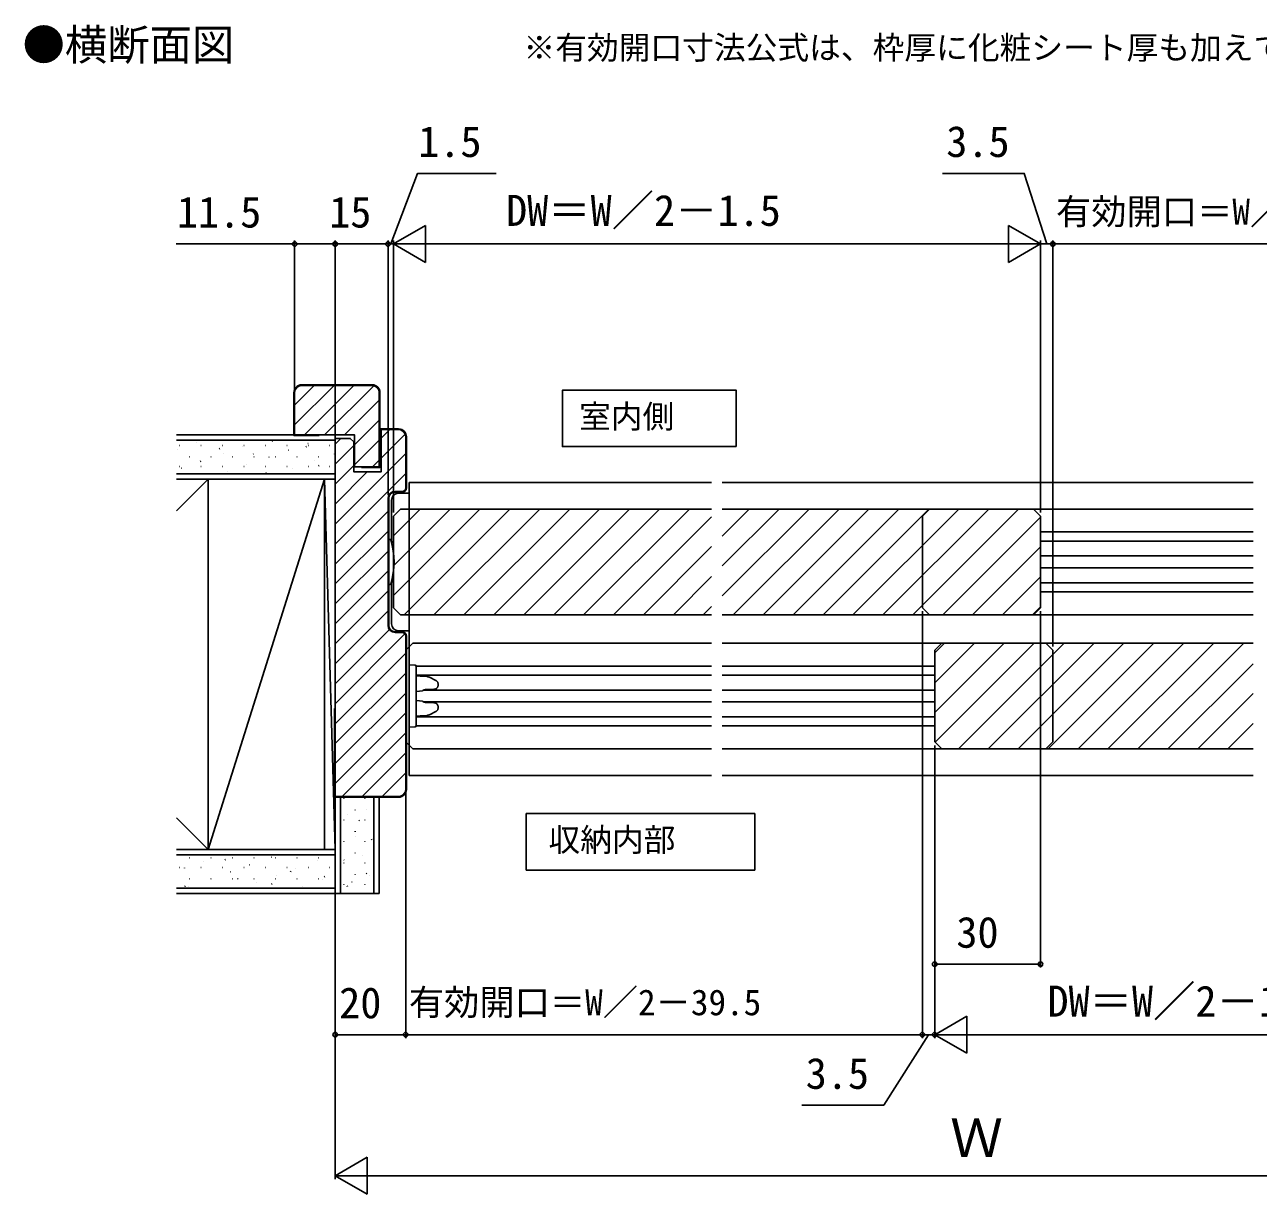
# Model space of a CAD drawing. Units: millimetres, scale not verified. Extents: x -525 to 525, y -783 to 779.
# Drawn here: x -103 to 246.8, y -456.9 to -125.3 of the extents above; entities that cross this region are included whole.
import ezdxf
from ezdxf.enums import TextEntityAlignment as Align

# ---------------------------------------------------------------- set-up
doc = ezdxf.new("R2010")
doc.units = ezdxf.units.MM
doc.header["$LTSCALE"] = 4
for name, color, linetype in [('0-2_USER1', 3, 'Continuous'), ('0-4_YKK_12', 2, 'Continuous'), ('0-5_YKK_13', 4, 'Continuous'), ('0-7_YKK_D', 6, 'Continuous'), ('0-9_YSS_K', 3, 'Continuous'), ('0-A_YSS_KE', 3, 'Continuous')]:
    doc.layers.add(name, color=color, linetype=linetype)
doc.styles.add('ＭＳ ゴシック', font='')
doc.styles.get('ＭＳ ゴシック').set_extended_font_data('MS Gothic')

msp = doc.modelspace()

# ---------------------------------------------------------------- linework, layer by layer
at = {"layer": '0-2_USER1'}
for points in [[(98.71, -244.94), (98.71, -228.94), (49.415, -228.94), (49.415, -244.94)], [(103.948, -364.948), (103.948, -348.948), (39.177, -348.948), (39.177, -364.948)]]:
    msp.add_lwpolyline(points, close=True, dxfattribs=at)
at = {"layer": '0-4_YKK_12'}
for p, q in [((6, -255.122), (91.75, -255.122)), ((6, -338.122), (6, -255.122)), ((94.75, -255.122), (245.25, -255.122)), ((3.5, -262.622), (1.5, -264.622)), ((1.5, -270.197), (9.075, -262.622)), ((1.5, -278.683), (17.561, -262.622)), ((1.5, -287.168), (26.046, -262.622)), ((1.5, -264.622), (1.5, -290.622)), ((3.5, -262.622), (91.75, -262.622)), ((4.531, -292.622), (34.531, -262.622)), ((13.016, -292.622), (43.016, -262.622)), ((21.502, -292.622), (51.502, -262.622)), ((29.987, -292.622), (59.987, -262.622)), ((38.472, -292.622), (68.472, -262.622)), ((46.958, -292.622), (76.958, -262.622)), ((55.443, -292.622), (85.443, -262.622)), ((63.928, -292.622), (91.75, -264.8)), ((94.75, -262.622), (183, -262.622)), ((94.75, -270.286), (102.413, -262.622)), ((94.75, -278.771), (110.899, -262.622)), ((94.75, -287.256), (119.384, -262.622)), ((97.869, -292.622), (127.869, -262.622)), ((106.355, -292.622), (136.355, -262.622)), ((114.84, -292.622), (144.84, -262.622)), ((123.325, -292.622), (153.325, -262.622)), ((131.81, -292.622), (161.81, -262.622)), ((140.296, -292.622), (170.296, -262.622)), ((148.781, -292.622), (178.781, -262.622)), ((151.5, -264.622), (153.5, -262.622)), ((151.5, -264.622), (151.5, -290.622)), ((153.5, -262.622), (245.25, -262.622)), ((157.266, -292.622), (185, -264.888)), ((183, -262.622), (185, -264.622)), ((185, -290.622), (185, -264.622)), ((185, -269.122), (245.25, -269.122)), ((245.25, -271.722), (185, -271.722)), ((72.413, -292.622), (91.75, -273.286)), ((165.751, -292.622), (185, -273.374)), ((245.25, -275.922), (185, -275.922)), ((245.25, -279.322), (185, -279.322)), ((80.899, -292.622), (91.75, -281.771)), ((174.237, -292.622), (185, -281.859)), ((245.25, -283.522), (185, -283.522)), ((185, -286.122), (245.25, -286.122)), ((89.384, -292.622), (91.75, -290.256)), ((3.5, -292.622), (1.5, -290.622)), ((3.5, -292.622), (91.75, -292.622)), ((94.75, -292.622), (183, -292.622)), ((153.5, -292.622), (151.5, -290.622)), ((245.25, -292.622), (153.5, -292.622)), ((182.722, -292.622), (185, -290.344)), ((185, -290.622), (183, -292.622)), ((7, -300.622), (5, -302.622)), ((7, -300.622), (91.75, -300.622)), ((94.75, -300.622), (186.5, -300.622)), ((155, -302.622), (157, -300.622)), ((155, -303.374), (157.751, -300.622)), ((155, -311.859), (166.237, -300.622)), ((155, -320.344), (174.722, -300.622)), ((155.104, -328.726), (183.207, -300.622)), ((245.25, -300.622), (157, -300.622)), ((161.693, -330.622), (191.693, -300.622)), ((170.178, -330.622), (200.178, -300.622)), ((178.663, -330.622), (208.663, -300.622)), ((186.5, -300.622), (188.5, -302.622)), ((187.148, -330.622), (217.148, -300.622)), ((195.634, -330.622), (225.634, -300.622)), ((204.119, -330.622), (234.119, -300.622)), ((212.604, -330.622), (242.604, -300.622)), ((5, -302.622), (5, -328.622)), ((155, -302.622), (155, -328.622)), ((188.5, -328.622), (188.5, -302.622)), ((91.75, -307.122), (7.981, -307.122)), ((155, -307.122), (94.75, -307.122)), ((221.09, -330.622), (245.25, -306.462)), ((8, -309.722), (91.75, -309.722)), ((94.75, -309.722), (155, -309.722)), ((10.214, -313.922), (91.75, -313.922)), ((94.75, -313.922), (155, -313.922)), ((10.214, -317.322), (91.75, -317.322)), ((94.75, -317.322), (155, -317.322)), ((229.575, -330.622), (245.25, -314.947)), ((8, -321.522), (91.75, -321.522)), ((94.75, -321.522), (155, -321.522)), ((91.75, -324.122), (7.981, -324.122)), ((155, -324.122), (94.75, -324.122)), ((238.06, -330.622), (245.25, -323.432)), ((7, -330.622), (5, -328.622)), ((157, -330.622), (155, -328.622)), ((188.5, -328.622), (186.5, -330.622)), ((91.75, -330.622), (7, -330.622)), ((186.5, -330.622), (94.75, -330.622)), ((245.25, -330.622), (157, -330.622)), ((6, -338.122), (91.75, -338.122)), ((94.75, -338.122), (245.25, -338.122))]:
    msp.add_line(p, q, dxfattribs=at)
at = {"layer": '0-5_YKK_13'}
for p, q in [((6, -258.422), (6, -258.454)), ((6, -258.454), (6, -296.789)), ((0.48, -271.222), (0.2, -271.222)), ((0.2, -284.022), (0.2, -271.222)), ((1, -271.665), (1.022, -271.884)), ((1.022, -272.331), (1.022, -271.884)), ((1.022, -283.359), (1.022, -282.913)), ((0.2, -284.022), (0.48, -284.022)), ((1.022, -283.359), (1, -283.578)), ((6, -296.789), (6, -296.822)), ((8, -307.925), (8, -307.227)), ((8, -323.319), (8, -307.925)), ((9.13, -309.991), (8, -309.922)), ((10.957, -310.103), (9.13, -309.991)), ((11.745, -310.311), (13.58, -311.246)), ((10.627, -313.776), (12.852, -313.737)), ((14.162, -312.083), (14.162, -312.72)), ((12.852, -317.507), (10.629, -317.468)), ((8, -321.322), (9.13, -321.253)), ((9.13, -321.253), (10.957, -321.141)), ((13.58, -319.998), (11.745, -320.934)), ((14.162, -318.524), (14.162, -319.161)), ((6, -323.424), (6, -324.422)), ((6, -324.422), (7.718, -324.317)), ((8, -324.018), (8, -323.319))]:
    msp.add_line(p, q, dxfattribs=at)
for points in [[(3, -258.122), (3, -258.122), (5.7, -258.122)], [(1, -271.665), (1, -260.122), (1, -260.122)], [(1, -295.122), (1, -295.122), (1, -283.578)], [(5.7, -297.122), (3, -297.122), (3, -297.122)], [(7.718, -306.927), (6, -306.822), (6, -307.82), (6, -310.129), (6, -321.115), (6, -323.424)], [(10.957, -310.103), (11.118, -310.119), (11.279, -310.147), (11.437, -310.188), (11.593, -310.242), (11.745, -310.311)], [(13.58, -311.246), (13.679, -311.302), (13.773, -311.367), (13.862, -311.441), (13.944, -311.526), (14.017, -311.621), (14.078, -311.726), (14.124, -311.839), (14.153, -311.96), (14.162, -312.083)], [(9.741, -314.134), (8.871, -314.232), (8.001, -314.338)], [(10.637, -313.773), (10.437, -313.837), (10.239, -313.912), (10.045, -313.998), (9.855, -314.097)], [(14.162, -312.72), (14.15, -312.86), (14.113, -312.996), (14.055, -313.122), (13.979, -313.236), (13.89, -313.337), (13.792, -313.425), (13.685, -313.5), (13.574, -313.564), (13.458, -313.617), (13.34, -313.659), (13.219, -313.692), (13.097, -313.716), (12.975, -313.731), (12.852, -313.737)], [(8, -316.906), (8.87, -317.012), (9.741, -317.109)], [(9.855, -317.148), (10.045, -317.246), (10.239, -317.333), (10.437, -317.408), (10.637, -317.471)], [(12.852, -317.507), (12.984, -317.514), (13.116, -317.531), (13.247, -317.559), (13.376, -317.597), (13.503, -317.647), (13.626, -317.708), (13.743, -317.783), (13.853, -317.872), (13.953, -317.976), (14.039, -318.095), (14.105, -318.229), (14.148, -318.373), (14.162, -318.524)], [(11.745, -320.934), (11.593, -321.002), (11.437, -321.056), (11.279, -321.097), (11.118, -321.125), (10.957, -321.141)], [(14.162, -319.161), (14.153, -319.285), (14.124, -319.405), (14.078, -319.519), (14.017, -319.624), (13.944, -319.719), (13.862, -319.803), (13.773, -319.878), (13.679, -319.942), (13.58, -319.998)]]:
    msp.add_lwpolyline(points, dxfattribs=at)
for centre, radius, start, end in [((3, -260.122), 2, 90.00218, 179.99782), ((5.7, -258.422), 0.3, 5.11015, 90), ((0.48, -271.522), 0.3, 17.1558, 90), ((-19.28, -277.622), 20.98, 342.8442, 17.1558), ((0.48, -283.722), 0.3, 270, 342.8442), ((3, -295.122), 2, 180.00218, 269.99782), ((5.7, -296.822), 0.3, 270, 354.88985), ((7.7, -307.227), 0.3, 0, 86.5), ((9.708, -313.835), 0.3, 276.36916, 299.27728), ((9.708, -317.409), 0.3, 60.72272, 83.63084), ((7.7, -324.018), 0.3, 273.5, 0)]:
    msp.add_arc(centre, radius, start, end, dxfattribs=at)
for centre, major_axis, start_param, end_param in [((5.7, -258.419), (-0.212, 0.214), 3.9269908, 4.0161798), ((5.7, -296.824), (0.212, 0.214), 5.4085981, 5.4977871)]:
    msp.add_ellipse(centre, major_axis=major_axis, ratio=0.991311, start_param=start_param, end_param=end_param, dxfattribs=at)
at = {"layer": '0-7_YKK_D'}
for p, q in [((1.5, -187.481), (10.593, -182.231)), ((10.593, -192.731), (10.593, -182.231)), ((185, -187.481), (175.907, -182.231)), ((175.907, -182.231), (175.907, -192.731)), ((-26.5, -228.622), (-26.5, -186.481)), ((-15, -241.622), (-15, -186.481)), ((-15, -241.622), (-15, -186.481)), ((0, -187.481), (-15, -187.481)), ((0, -187.481), (-2.55, -187.481)), ((0, -258.622), (0, -186.481)), ((0, -258.622), (0, -186.481)), ((0, -187.481), (1.5, -187.481)), ((0, -187.481), (1.5, -187.481)), ((1.5, -263.622), (1.5, -186.481)), ((1.5, -263.622), (1.5, -186.481)), ((1.5, -187.481), (4.05, -187.481)), ((1.5, -187.481), (10.593, -192.731)), ((1.5, -187.481), (19.687, -187.481)), ((174.5, -187.481), (12, -187.481)), ((185, -187.481), (166.813, -187.481)), ((185, -187.481), (175.907, -192.731)), ((185, -187.481), (182.45, -187.481)), ((185, -263.622), (185, -186.481)), ((185, -263.622), (185, -186.481)), ((185, -187.481), (188.5, -187.481)), ((185, -187.481), (188.5, -187.481)), ((188.5, -301.622), (188.5, -186.481)), ((188.5, -301.622), (188.5, -186.481)), ((188.5, -187.481), (191.05, -187.481)), ((188.5, -187.481), (335, -187.481)), ((151.5, -291.622), (151.5, -412.622)), ((151.5, -291.622), (151.5, -412.622)), ((185, -291.622), (185, -392.622)), ((155, -329.622), (155, -392.622)), ((155, -329.622), (155, -412.622)), ((155, -329.622), (155, -412.622)), ((-15, -345.322), (-15, -412.622)), ((-15, -345.322), (-15, -452.622)), ((5, -343.122), (5, -412.622)), ((5, -343.122), (5, -412.622)), ((155, -391.622), (185, -391.622)), ((155, -411.622), (164.093, -406.372)), ((164.093, -416.872), (164.093, -406.372)), ((-15, -411.622), (5, -411.622)), ((151.5, -411.622), (5, -411.622)), ((151.5, -411.622), (148.95, -411.622)), ((155, -411.622), (151.5, -411.622)), ((155, -411.622), (151.5, -411.622)), ((155, -411.622), (157.55, -411.622)), ((155, -411.622), (164.093, -416.872)), ((155, -411.622), (173.187, -411.622)), ((165.5, -411.622), (328, -411.622)), ((-15, -451.622), (-5.907, -446.372)), ((-5.907, -456.872), (-5.907, -446.372)), ((-15, -451.622), (-5.907, -456.872)), ((-15, -451.622), (3.187, -451.622)), ((-4.5, -451.622), (344.5, -451.622))]:
    msp.add_line(p, q, dxfattribs=at)
for points in [[(0.75, -187.481), (8.383, -167.481), (30.656, -167.481)], [(186.75, -187.481), (180.382, -167.481), (157.155, -167.481)], [(-15, -187.481), (-26.5, -187.481), (-60.05, -187.481)], [(153.25, -411.622), (140.531, -431.622), (117.304, -431.622)]]:
    msp.add_lwpolyline(points, dxfattribs=at)
for centre in [(-26.5, -187.481), (-15, -187.481), (-15, -187.481), (0, -187.481), (0, -187.481), (188.5, -187.481), (188.5, -187.481), (155, -391.622), (185, -391.622), (-15, -411.622), (5, -411.622), (5, -411.622), (151.5, -411.622), (151.5, -411.622), (155, -411.622)]:
    msp.add_circle(centre, 0.637, dxfattribs=at)
at = {"layer": '0-9_YSS_K'}
for p, q in [((-26.5, -233.144), (-20.979, -227.622)), ((-26.5, -238.801), (-15.322, -227.622)), ((-23.665, -241.622), (-9.665, -227.622)), ((-18.008, -241.622), (-4.058, -227.672)), ((-12.351, -241.622), (-2.5, -231.771)), ((-9.5, -244.428), (-2.5, -237.428)), ((-2, -242.585), (0.463, -240.122)), ((-15, -243.122), (-60, -243.122)), ((-59.145, -244.613), (-59.045, -244.613)), ((-54.236, -243.813), (-54.217, -243.807)), ((-53.065, -244.613), (-52.965, -244.613)), ((-46.985, -244.613), (-46.885, -244.613)), ((-40.905, -244.613), (-40.805, -244.613)), ((-34.825, -244.613), (-34.725, -244.613)), ((-32.9, -243.494), (-32.733, -243.384)), ((-28.745, -244.613), (-28.645, -244.613)), ((-22.713, -244.014), (-22.694, -244.007)), ((-22.665, -244.613), (-22.565, -244.613)), ((-16.585, -244.613), (-16.485, -244.613)), ((-15, -244.271), (-13.351, -242.622)), ((-15, -249.928), (-9.7, -244.628)), ((-9.5, -250.085), (-2.5, -243.085)), ((-2, -248.242), (4.858, -241.383)), ((-59.816, -245.789), (-59.797, -245.783)), ((-56.295, -247.843), (-56.195, -247.843)), ((-50.215, -247.843), (-50.115, -247.843)), ((-47.884, -245.576), (-47.717, -245.466)), ((-46.798, -246.861), (-46.779, -246.854)), ((-44.135, -247.843), (-44.035, -247.843)), ((-41.217, -244.885), (-41.199, -244.878)), ((-38.278, -247.054), (-38.112, -246.944)), ((-38.055, -247.843), (-37.955, -247.843)), ((-33.779, -247.933), (-33.76, -247.926)), ((-31.975, -247.843), (-31.875, -247.843)), ((-28.199, -245.957), (-28.18, -245.95)), ((-25.895, -247.843), (-25.795, -247.843)), ((-23.295, -244.972), (-23.128, -244.862)), ((-19.815, -247.843), (-19.715, -247.843)), ((-15.18, -247.029), (-15.162, -247.022)), ((-15, -266.898), (5, -246.898)), ((-59.145, -250.593), (-59.045, -250.593)), ((-58.524, -251.014), (-58.505, -251.007)), ((-53.262, -249.136), (-53.096, -249.026)), ((-53.065, -250.593), (-52.965, -250.593)), ((-53.038, -249.071), (-53.019, -249.064)), ((-46.985, -250.593), (-46.885, -250.593)), ((-40.905, -250.593), (-40.805, -250.593)), ((-40.02, -250.143), (-40.001, -250.136)), ((-34.825, -250.593), (-34.725, -250.593)), ((-28.745, -250.593), (-28.645, -250.593)), ((-27.001, -251.215), (-26.982, -251.208)), ((-22.665, -250.593), (-22.565, -250.593)), ((-20.761, -249.005), (-20.742, -248.998)), ((-19.685, -250.419), (-19.518, -250.308)), ((-16.585, -250.593), (-16.485, -250.593)), ((-15, -255.585), (-9.7, -250.285)), ((-4.381, -250.622), (-2.5, -248.742)), ((-60, -252.622), (-15, -252.622)), ((-15, -254.122), (-60, -254.122)), ((-60, -263.122), (-51, -254.122)), ((-51, -254.122), (-51, -359.122)), ((-51, -359.122), (-18, -254.122)), ((-50, -254.122), (-20, -254.122)), ((-45.506, -252.086), (-45.487, -252.079)), ((-34.669, -252.501), (-34.502, -252.39)), ((-18, -254.122), (-18, -359.122)), ((-15, -359.122), (-18, -254.122)), ((-15, -261.242), (-5.881, -252.122)), ((-15, -272.555), (5, -252.555)), ((-15, -254.122), (-15, -359.122)), ((-15, -278.212), (0, -263.212)), ((-15, -283.869), (0, -268.869)), ((-15, -289.526), (0, -274.526)), ((-15, -295.183), (0, -280.183)), ((-15, -300.84), (0, -285.84)), ((-15, -306.496), (0, -291.496)), ((-15, -312.153), (0.371, -296.782)), ((-15, -317.81), (4.795, -298.015)), ((-15, -323.467), (5, -303.467)), ((-15, -329.124), (5, -309.124)), ((-15, -334.781), (5, -314.781)), ((-15, -340.438), (5, -320.438)), ((-13.028, -344.122), (5, -326.094)), ((-7.371, -344.122), (5, -331.751)), ((-1.714, -344.122), (5, -337.408)), ((-13.5, -371.622), (-13.5, -344.122)), ((-12.521, -344.667), (-12.521, -344.767)), ((-6.541, -344.667), (-6.541, -344.767)), ((-4, -344.122), (-4, -371.622)), ((-11.428, -349.079), (-11.421, -349.098)), ((-9.291, -347.897), (-9.291, -347.997)), ((-6.17, -347.881), (-6.164, -347.9)), ((-60, -350.122), (-51, -359.122)), ((-12.521, -350.747), (-12.521, -350.847)), ((-8.251, -350.858), (-8.141, -351.025)), ((-6.541, -350.747), (-6.541, -350.847)), ((-9.291, -353.977), (-9.291, -354.077)), ((-9.218, -355.319), (-9.212, -355.338)), ((-4.691, -356.237), (-4.581, -356.403)), ((-4.228, -353.367), (-4.221, -353.386)), ((-15, -359.122), (-60, -359.122)), ((-20, -359.122), (-50, -359.122)), ((-15, -371.622), (-15, -359.122)), ((-12.521, -356.827), (-12.521, -356.927)), ((-9.291, -360.057), (-9.291, -360.157)), ((-6.541, -356.827), (-6.541, -356.927)), ((-60, -360.622), (-15, -360.622)), ((-56.295, -361.463), (-56.195, -361.463)), ((-52.272, -362.438), (-52.253, -362.431)), ((-50.215, -361.463), (-50.115, -361.463)), ((-46.29, -362.055), (-46.123, -361.945)), ((-44.135, -361.463), (-44.035, -361.463)), ((-39.253, -363.509), (-39.234, -363.503)), ((-38.055, -361.463), (-37.955, -361.463)), ((-33.013, -361.3), (-32.994, -361.293)), ((-31.975, -361.463), (-31.875, -361.463)), ((-25.895, -361.463), (-25.795, -361.463)), ((-19.994, -362.371), (-19.975, -362.365)), ((-19.815, -361.463), (-19.715, -361.463)), ((-12.521, -362.907), (-12.521, -363.007)), ((-12.5, -362.098), (-12.493, -362.116)), ((-7.242, -360.9), (-7.236, -360.919)), ((-6.541, -362.907), (-6.541, -363.007)), ((-59.145, -364.213), (-59.045, -364.213)), ((-57.758, -364.38), (-57.739, -364.374)), ((-53.065, -364.213), (-52.965, -364.213)), ((-46.985, -364.213), (-46.885, -364.213)), ((-44.739, -365.452), (-44.72, -365.446)), ((-40.905, -364.213), (-40.805, -364.213)), ((-34.825, -364.213), (-34.725, -364.213)), ((-31.721, -366.524), (-31.702, -366.517)), ((-28.745, -364.213), (-28.645, -364.213)), ((-27.696, -365.42), (-27.529, -365.309)), ((-26.235, -364.581), (-26.216, -364.575)), ((-22.665, -364.213), (-22.565, -364.213)), ((-18.091, -366.898), (-17.924, -366.787)), ((-16.585, -364.213), (-16.485, -364.213)), ((-9.291, -366.137), (-9.291, -366.237)), ((-6.169, -365.842), (-6.059, -366.009)), ((-5.299, -366.386), (-5.293, -366.405)), ((-15, -370.122), (-60, -370.122)), ((-57.664, -369.584), (-57.497, -369.473)), ((-56.56, -369.638), (-56.541, -369.631)), ((-56.295, -367.443), (-56.195, -367.443)), ((-50.32, -367.428), (-50.301, -367.422)), ((-50.215, -367.443), (-50.115, -367.443)), ((-44.135, -367.443), (-44.035, -367.443)), ((-42.68, -367.502), (-42.513, -367.391)), ((-38.055, -367.443), (-37.955, -367.443)), ((-37.301, -368.5), (-37.282, -368.493)), ((-33.075, -368.98), (-32.908, -368.869)), ((-31.975, -367.443), (-31.875, -367.443)), ((-25.895, -367.443), (-25.795, -367.443)), ((-24.283, -369.572), (-24.264, -369.565)), ((-19.815, -367.443), (-19.715, -367.443)), ((-18.702, -367.596), (-18.683, -367.589)), ((-12.521, -368.987), (-12.521, -369.087)), ((-11.616, -369.452), (-11.505, -369.618)), ((-10.29, -368.338), (-10.284, -368.357)), ((-6.541, -368.987), (-6.541, -369.087)), ((-60, -371.622), (-2.5, -371.622))]:
    msp.add_line(p, q, dxfattribs=at)
for points in [[(-60, -241.622), (-15, -241.622), (-15, -254.122)], [(-2.5, -371.622), (-2.5, -344.122), (-15, -344.122)]]:
    msp.add_lwpolyline(points, dxfattribs=at)
at = {"layer": '0-A_YSS_KE'}
for p, q in [((-4.5, -227.422), (-24.5, -227.422)), ((-4.5, -227.622), (-24.5, -227.622)), ((-19.5, -241.622), (-19.5, -241.822)), ((5, -242.122), (5, -256.622)), ((5.2, -242.122), (5.2, -256.622)), ((-2.2, -247.122), (-2, -247.122)), ((-7.5, -250.622), (-7.5, -250.822)), ((4, -257.622), (2, -257.622)), ((4, -257.822), (2, -257.822)), ((0, -259.622), (0, -295.622)), ((0.2, -259.622), (0.2, -295.622)), ((2, -297.422), (4, -297.422)), ((2, -297.622), (4, -297.622)), ((5, -298.622), (5, -342.122)), ((5.2, -298.622), (5.2, -342.122)), ((-15.2, -319.122), (-15, -319.122))]:
    msp.add_line(p, q, dxfattribs=at)
for points in [[(-26.7, -229.622), (-26.7, -241.822), (-19.5, -241.822)], [(-26.5, -229.622), (-26.5, -241.622), (-9.5, -241.622), (-9.5, -250.622), (-2.5, -250.622), (-2.5, -229.622)], [(-7.5, -250.822), (-2.3, -250.822), (-2.3, -229.622)], [(3, -344.122), (-15, -344.122), (-15, -319.122), (-15, -242.622), (-10.7, -242.622), (-9.7, -243.622), (-9.7, -252.122), (-2, -252.122), (-2, -247.122), (-2, -240.122), (3, -240.122)], [(-2.2, -247.122), (-2.2, -239.922), (3, -239.922)], [(3, -344.322), (-15.2, -344.322), (-15.2, -319.122)]]:
    msp.add_lwpolyline(points, dxfattribs=at)
for centre, radius, start, end in [((-24.5, -229.622), 2.2, 90, 180), ((-24.5, -229.622), 2, 90, 180), ((-4.5, -229.622), 2.2, 360, 90), ((-4.5, -229.622), 2, 0, 90), ((3, -242.122), 2.2, 360, 90), ((3, -242.122), 2, 0, 90), ((2, -259.622), 2, 90, 180), ((2, -259.622), 1.8, 90, 180), ((4, -256.622), 1, 270, 0), ((4, -256.622), 1.2, 270, 0), ((2, -295.622), 2, 180, 270), ((2, -295.622), 1.8, 180, 270), ((4, -298.622), 1.2, 360, 90), ((4, -298.622), 1, 0, 90), ((4, -298.622), 1, 0, 90), ((3, -342.122), 2, 270, 0), ((3, -342.122), 2.2, 270, 0)]:
    msp.add_arc(centre, radius, start, end, dxfattribs=at)

# ---------------------------------------------------------------- texts
at = {"layer": '0-2_USER1', "style": 'ＭＳ ゴシック'}
for s, height, p in [('●横断面図', 8.798, (-103.636, -138.054)), ('※有効開口寸法公式は、枠厚に化粧シート厚も加えて算出しています。', 6.598, (38.393, -137.114)), ('室内側', 6.598, (54.15, -241.67)), ('収納内部', 6.598, (45.483, -361.653))]:
    msp.add_text(s, height=height, dxfattribs=at).set_placement(p, align=Align.BOTTOM_LEFT)
at = {"layer": '0-7_YKK_D', "style": 'ＭＳ ゴシック'}
for s, height, p in [('1.5', 8.798, (8.542, -165.481)), ('3.5', 8.798, (158.268, -165.481)), ('11.5', 8.798, (-59.891, -185.481)), ('15', 8.798, (-16.705, -185.481)), ('DW＝W／2－1.5', 8.798, (33.455, -185.004)), ('有効開口＝W／2－39.5', 7.331, (189.392, -184.174)), ('30', 8.798, (161.136, -389.622)), ('20', 8.798, (-13.864, -409.622)), ('有効開口＝W／2－39.5', 7.331, (5.892, -408.315)), ('DW＝W／2－1.5', 8.798, (186.955, -409.145)), ('3.5', 8.798, (118.418, -429.622)), ('Ｗ', 11, (159.347, -449.622))]:
    msp.add_text(s, height=height, dxfattribs=at).set_placement(p, align=Align.BOTTOM_LEFT)

doc.saveas('drawing.dxf')
